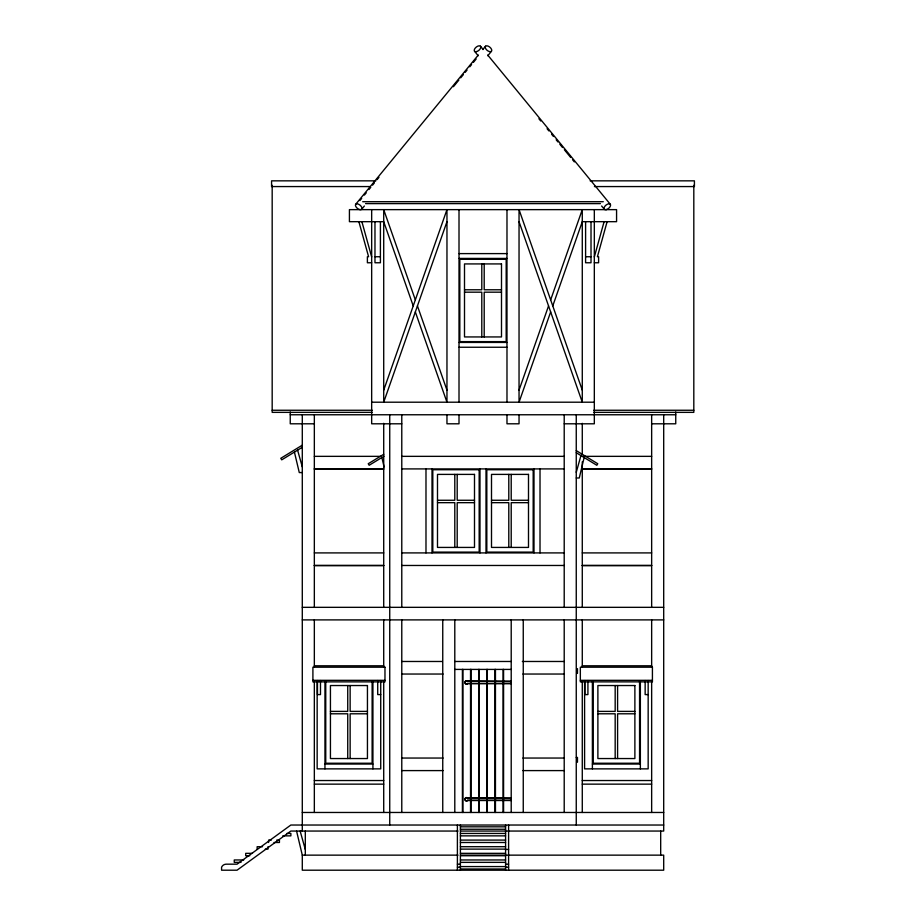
<?xml version="1.0" encoding="UTF-8"?>
<svg xmlns="http://www.w3.org/2000/svg" width="916" height="916" viewBox="0 0 916 916"><rect width="100%" height="100%" fill="white"/><g stroke="black" fill="none" stroke-linecap="round" stroke-linejoin="round"><path stroke-width="1.37" d="M584.133 457.531L579.267 477.992L576.256 477.992M594.324 256.961L604.102 221.683M607.113 221.683L597.404 256.743L598.606 256.743L598.606 262.766L594.324 262.766M576.256 472.301L580.95 455.584M383.712 390.159L446.962 209.638L446.962 402.204L415.337 311.944M446.962 221.683L383.712 402.204L383.712 209.638L415.337 299.898M519.04 390.159L548.547 305.921M550.653 299.898L582.278 209.638L582.278 402.204L519.04 221.683M550.653 311.944L519.04 402.204L519.04 209.638L582.278 390.159M552.772 305.921L582.278 221.683L616.571 221.683L616.571 209.638L349.42 209.638L349.42 221.683L383.712 221.683L413.231 305.921M355.774 204.199L478.289 55.04M482.824 49.51L485.549 46.201M359.874 200.593L361.683 198.383M364.408 195.062L366.228 192.852M368.953 189.543L370.774 187.322M372.583 185.112L374.404 182.902M377.129 179.582L378.949 177.372M453.42 86.699L458.87 80.07M460.691 77.849L463.416 74.539M465.225 72.318L467.046 70.108M469.771 66.799L471.591 64.578M473.4 62.368L476.125 59.059M361.648 209.317A3.904 2.095 39.4 0 0 358.534 204.199A3.904 2.095 39.4 0 0 355.946 206.753A3.904 2.095 39.4 0 0 361.648 209.317L364.373 206.008M487.793 55.739L491.423 51.319A3.904 2.095 39.4 0 0 488.308 46.201A3.904 2.095 39.4 0 0 485.732 48.754A3.904 2.095 39.4 0 0 491.423 51.319M302.291 445.176L280.788 458.309L281.727 459.843L302.291 447.294M383.758 454.256L368.232 463.736L369.171 465.271L383.987 456.237M375.858 180.841L271.571 180.841L271.571 186.566L370.144 186.566M590.133 180.841L694.42 180.841L694.42 186.566L594.427 186.566M362.713 201.703L603.278 201.703M365.564 203.615L600.438 203.615M459.008 253.606L506.983 253.606M374.976 256.743L380.403 256.743M585.599 256.743L591.015 256.743M459.008 258.426L506.983 258.426M371.667 262.766L367.385 262.766L367.385 256.743L368.598 256.743L358.877 221.683M464.504 289.777L481.793 289.777L481.793 263.923M501.499 289.777L484.198 289.777L484.198 263.923M464.504 292.181L481.793 292.181L481.793 336.939M501.499 292.181L484.198 292.181L484.198 336.939M459.008 342.435L506.983 342.435M459.008 347.244L506.983 347.244M371.667 402.204L594.324 402.204M272.178 410.254L372.228 410.254M593.763 410.254L693.813 410.254M372.228 412.36L272.178 412.36L272.178 185.284M593.763 412.36L693.813 412.36L693.813 185.284M290.246 414.765L675.745 414.765M314.337 423.799L290.246 423.799L290.246 411.971M401.78 423.799L371.667 423.799L371.667 209.638M564.21 423.799L594.324 423.799L594.324 209.638M651.654 423.799L675.745 423.799L675.745 411.971M314.337 456.351L380.884 456.351M401.78 456.351L564.21 456.351M583.412 456.351L651.654 456.351M314.337 468.912L383.712 468.912M401.78 468.912L564.21 468.912M582.278 468.912L651.654 468.912M314.337 469.003L383.712 469.003M582.278 469.003L651.654 469.003M302.291 472.564L299.28 472.564L294.425 452.103M437.493 500.262L454.794 500.262L454.794 474.396M474.499 500.262L457.199 500.262L457.199 474.396M491.503 500.262L508.792 500.262L508.792 474.396M528.498 500.262L511.208 500.262L511.208 474.396M437.493 502.666L454.794 502.666L454.794 547.425M474.499 502.666L457.199 502.666L457.199 547.425M491.503 502.666L508.792 502.666L508.792 547.425M528.498 502.666L511.208 502.666L511.208 547.425M314.337 552.909L383.712 552.909M401.78 552.909L564.21 552.909M582.278 552.909L651.654 552.909M314.337 565.47L383.712 565.47M401.78 565.47L564.21 565.47M582.278 565.47L651.654 565.47M314.337 565.561L383.712 565.561M582.278 565.561L651.654 565.561M302.291 607.331L663.699 607.331M302.291 619.892L663.699 619.892M401.78 661.478L442.233 661.478M454.794 661.478L511.208 661.478M522.36 661.478L564.21 661.478M314.337 665.795L383.712 665.795M582.278 665.795L651.654 665.795M454.794 669.413L511.208 669.413M401.78 674.039L443.104 674.039M522.887 674.039L564.21 674.039M312.906 680.325L384.972 680.325M580.343 680.325L652.421 680.325M511.208 681.252L467.836 681.252A1.752 1.752 0 0 0 465.339 681.206A1.752 1.752 0 0 0 465.339 683.702A1.752 1.752 0 0 0 467.836 683.657L511.208 683.657M380.724 694.591L377.713 694.591L377.713 680.542M648.162 694.591L645.15 694.591L645.15 680.542M330.436 711.388L347.736 711.388L347.736 685.534M367.442 711.388L350.141 711.388L350.141 685.534M597.885 711.388L615.174 711.388L615.174 685.534M634.88 711.388L617.59 711.388L617.59 685.534M330.436 713.793L347.736 713.793L347.736 758.551M367.442 713.793L350.141 713.793L350.141 758.551M597.885 713.793L615.174 713.793L615.174 758.551M634.88 713.793L617.59 713.793L617.59 758.551M576.256 757.44L577.458 757.44L577.458 762.261M401.78 758.047L443.104 758.047M522.887 758.047L564.21 758.047M324.951 764.047L372.926 764.047M592.389 764.047L640.364 764.047M401.78 770.596L443.104 770.596M522.887 770.596L564.21 770.596M314.337 780.535L383.712 780.535M582.278 780.535L651.654 780.535M314.337 784.142L383.712 784.142M582.278 784.142L651.654 784.142M511.208 798.111L467.836 798.111A1.752 1.752 0 0 0 465.339 798.065A1.752 1.752 0 0 0 465.339 800.561A1.752 1.752 0 0 0 467.836 800.515L511.208 800.515M302.291 812.469L663.699 812.469M663.699 825.03L290.853 825.03L237.049 864.177L226.286 864.177A5.187 5.187 0 0 0 221.58 867.189L221.58 870.2L237.049 870.2L290.853 831.052L458.023 831.052M460.405 826.827L505.586 826.827M460.405 829.243L505.586 829.243M460.851 831.052L663.699 831.052L663.699 414.765M286.811 833.457L290.876 833.457L290.876 835.861L282.746 835.861M460.405 833.457L505.586 833.457M460.405 835.861L505.586 835.861M271.296 840.087L268.594 840.087L268.594 842.491M276.724 840.087L279.437 840.087L279.437 842.491L274.01 842.491M460.405 840.087L505.586 840.087M460.405 842.491L505.586 842.491M262.571 846.705L257.144 846.705L257.144 849.121M460.405 846.705L505.586 846.705M265.274 849.121L267.987 849.121L267.987 846.705M460.405 849.121L505.586 849.121M505.586 849.453L508.598 849.453M252.472 853.334L245.706 853.334L245.706 855.739L249.77 855.739M460.405 853.334L505.586 853.334M296.566 831.052L302.291 855.143L458.023 855.143M460.851 855.143L663.699 855.143L663.699 870.2L302.291 870.2L302.291 855.143M460.405 855.739L505.586 855.739M243.748 859.964L234.256 859.964L234.256 862.368L241.034 862.368M460.405 859.964L505.586 859.964M460.405 862.368L505.586 862.368M457.393 864.177L460.405 864.177M505.586 864.177L508.598 864.177M460.405 866.582L505.586 866.582M457.393 867.189L460.405 867.189M505.586 867.189L508.598 867.189M460.405 868.998L505.586 868.998M576.256 450.603L597.759 463.736L596.82 465.271L576.256 452.722M480.442 46.201L483.167 49.51M487.713 55.04L610.228 204.199M538.917 118.771L540.726 120.981M547.081 128.721L548.902 130.931M551.627 134.251L553.447 136.461M556.172 139.782L557.981 141.991M559.802 144.201L562.527 147.522M564.348 149.732L570.702 157.472M572.523 159.682L574.332 161.892M474.568 51.319L478.198 55.739M601.629 206.008L604.354 209.317M417.444 305.921L446.962 390.159M297.597 450.157L302.291 466.874M300.139 831.052L305.303 849.453M361.889 221.683L371.667 256.961M381.869 457.531L384.136 467.08M660.688 831.052L660.688 855.143M651.654 414.765L651.654 607.331M651.654 619.892L651.654 666.962M651.654 681.229L651.654 812.469M648.162 680.542L648.162 768.868L584.591 768.868L584.591 680.897M640.364 680.897L640.364 768.868M639.563 680.851L639.563 763.234L593.202 763.234L593.202 680.851M592.389 680.897L592.389 768.868M591.015 221.683L591.015 262.766L585.599 262.766L585.599 221.683M587.923 680.542L587.923 694.591L584.912 694.591L584.912 680.542M582.278 423.329L582.278 454.702M582.278 461.836L582.278 607.331M582.278 619.892L582.278 666.962M582.278 681.229L582.278 812.469M577.458 668.623L577.458 673.443M576.256 414.765L576.256 825.03M564.21 414.765L564.21 607.331M564.21 619.892L564.21 812.469M540.016 468.912L540.016 552.909M533.994 468.912L533.994 552.909M523.254 619.892L523.254 812.469M519.04 414.765L519.04 423.799L506.983 423.799L506.983 414.765M511.208 619.892L511.208 812.469M508.598 825.03L508.598 870.2M506.983 209.638L506.983 402.204M505.586 825.03L505.586 870.2M503.582 669.413L503.582 812.469M503.067 669.413L503.067 812.469M495.453 669.413L495.453 812.469M494.938 669.413L494.938 812.469M487.323 669.413L487.323 812.469M486.808 669.413L486.808 812.469M486.007 468.912L486.007 552.909M479.984 468.912L479.984 552.909M479.194 669.413L479.194 812.469M478.679 669.413L478.679 812.469M471.053 669.413L471.053 812.469M470.538 669.413L470.538 812.469M462.924 669.413L462.924 812.469M462.408 669.413L462.408 812.469M460.405 825.03L460.405 870.2M459.008 209.638L459.008 402.204M459.008 414.765L459.008 423.799L446.962 423.799L446.962 414.765M457.393 825.03L457.393 870.2M454.794 619.892L454.794 812.469M442.749 619.892L442.749 812.469M432.009 468.912L432.009 552.909M425.986 468.912L425.986 552.909M401.78 414.765L401.78 607.331M401.78 619.892L401.78 812.469M389.735 414.765L389.735 825.03M383.712 423.329L383.712 607.331M383.712 619.892L383.712 666.962M383.712 681.229L383.712 812.469M380.724 680.542L380.724 768.868L317.154 768.868L317.154 680.897M380.403 221.683L380.403 262.766L374.976 262.766L374.976 221.683M372.926 680.897L372.926 768.868M372.125 680.851L372.125 763.234L325.752 763.234L325.752 680.851M324.951 680.897L324.951 768.868M320.486 680.542L320.486 694.591L317.474 694.591L317.474 680.542M314.337 414.765L314.337 607.331M314.337 619.892L314.337 666.962M314.337 681.229L314.337 812.469M305.303 831.052L305.303 855.143M302.291 414.765L302.291 831.052M467.755 683.393L467.16 683.805A1.477 1.477 0 0 1 465.088 682.454A1.477 1.477 0 0 1 467.16 681.103L510.945 681.515L510.945 683.393L467.755 683.393M467.755 800.252L467.16 800.664A1.477 1.477 0 0 1 465.088 799.313A1.477 1.477 0 0 1 467.16 797.962L510.945 798.374L510.945 800.252L467.755 800.252M506.182 259.239L459.821 259.239L459.821 341.622L506.182 341.622L506.182 259.239M501.499 263.923L464.504 263.923L464.504 336.939L501.499 336.939L501.499 263.923M479.171 469.725L432.81 469.725L432.81 552.108L479.171 552.108L479.171 469.725M533.181 469.725L486.82 469.725L486.82 552.108L533.181 552.108L533.181 469.725M474.499 474.396L437.493 474.396L437.493 547.425L474.499 547.425L474.499 474.396M528.498 474.396L491.503 474.396L491.503 547.425L528.498 547.425L528.498 474.396M384.972 667.203L312.906 667.203L312.906 681.87L384.972 681.87L384.972 667.203M652.421 667.203L580.343 667.203L580.343 681.87L652.421 681.87L652.421 667.203M367.442 685.534L330.436 685.534L330.436 758.551L367.442 758.551L367.442 685.534M634.88 685.534L597.885 685.534L597.885 758.551L634.88 758.551L634.88 685.534M606.266 209.615A3.904 2.095 -39.4 0 0 610.514 204.669A3.904 2.095 -39.4 0 0 605.087 205.997A3.904 2.095 -39.4 0 0 606.266 209.615M476.48 51.617A3.904 2.095 -39.4 0 0 480.728 46.67A3.904 2.095 -39.4 0 0 475.312 47.987A3.904 2.095 -39.4 0 0 476.48 51.617"/></g></svg>
